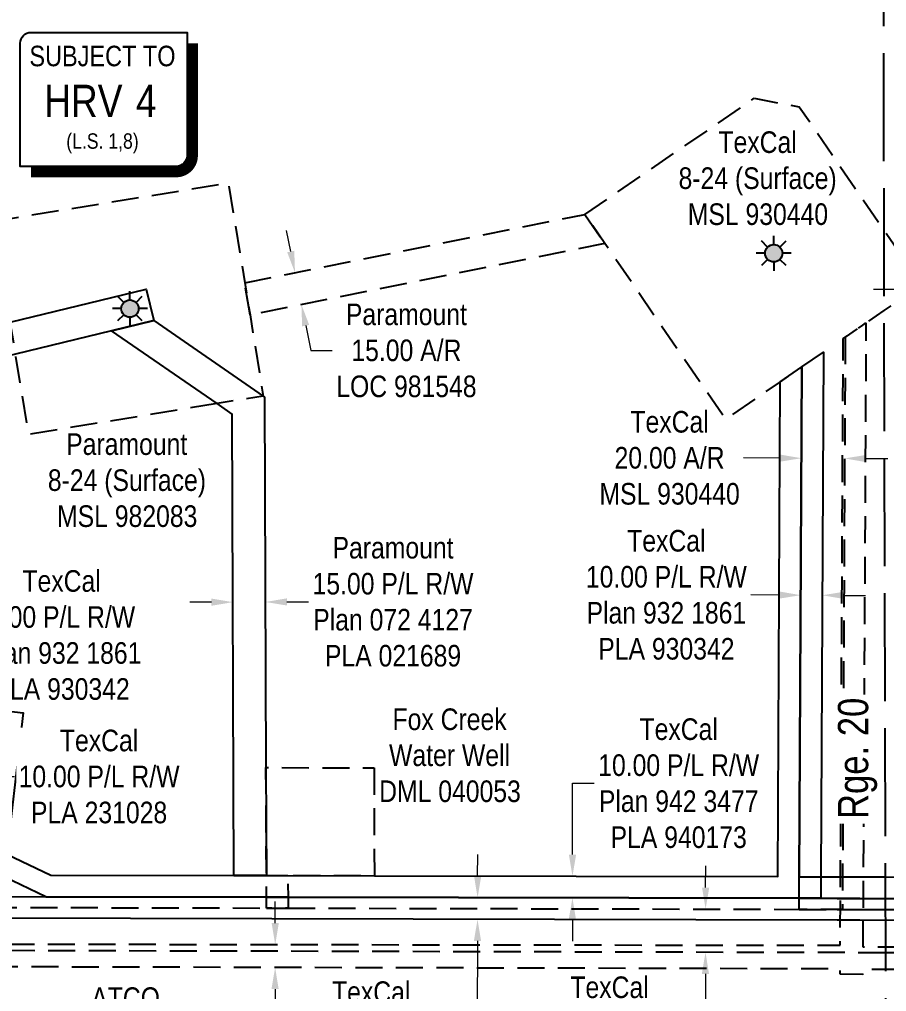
# Model space of a CAD drawing. Extents: x 507881 to 521259, y 6022177 to 6031356.
# Drawn here: x 509244.1 to 509645.5, y 6024930.9 to 6025381 of the extents above; entities that cross this region are included whole.
import ezdxf
from ezdxf.enums import TextEntityAlignment as Align

# ---------------------------------------------------------------- set-up
doc = ezdxf.new("R2010")
doc.units = 0
doc.header["$LTSCALE"] = 5
doc.header["$PDMODE"] = 3
doc.header["$PDSIZE"] = 30
for name, pattern in [('foc-ACCESSROAD', [3.75, 2.5, -1.25]), ('foc-FLOWLINE', [3.75, 2.5, -1.25]), ('foc-UNSURVEYED', [12.5, 10, -2.5])]:
    doc.linetypes.add(name, pattern=pattern)
doc.layers.get('Defpoints').update_dxf_attribs({"color": 9})
for name, color, linetype in [('CG-NOTES', 7, 'Continuous'), ('CTW', 7, 'Continuous'), ('D-TXT', 6, 'Continuous'), ('F-AR', 190, 'foc-ACCESSROAD'), ('F-EZE', 190, 'foc-FLOWLINE'), ('F-RW', 190, 'Continuous'), ('F-WS', 190, 'foc-ACCESSROAD'), ('F-WS-S', 190, 'Continuous'), ('L-USEC', 7, 'foc-UNSURVEYED')]:
    doc.layers.add(name, color=color, linetype=linetype)
for name, color, linetype, lineweight in [('F-AR-T', 190, 'Continuous', 9), ('F-EZE-T', 190, 'Continuous', 9), ('F-RW-T', 190, 'Continuous', 9), ('F-WS-T', 190, 'Continuous', 9)]:
    doc.layers.add(name, color=color, linetype=linetype, lineweight=lineweight)
doc.styles.add('80CG', font='ARIALN.TTF', dxfattribs={"height": 10})
doc.styles.add('80L', font='ARIALN.TTF', dxfattribs={"height": 10})
doc.styles.add('HRV', font='ARIALN.TTF', dxfattribs={"height": 3})
doc.dimstyles.new('Compass 5 000', dxfattribs={"dimscale": 5, "dimtxt": 9, "dimasz": 2, "dimexe": 0.2, "dimexo": 0.0625, "dimgap": 0.5, "dimtad": 0, "dimtih": 1, "dimtoh": 1, "dimzin": 0, "dimdsep": 46, "dimtxsty": '80CG', "dimcen": 0.1, "dimse1": 1, "dimse2": 1, "dimclrd": 256, "dimclrt": 256, "dimaunit": 1, "dimadec": 4, "dimazin": 0, "dimtfac": 0.06, "dimtofl": 0, "dimtmove": 0, "dimatfit": 1, "dimfxl": 0.2, "dimtolj": 1, "dimtzin": 0, "dimlwd": -1, "dimarcsym": 0})

# ---------------------------------------------------------------- blocks, each defined once
blk = doc.blocks.new('HRV')
blk.add_lwpolyline([(-35.14, 31.6), (37.21, 31.6), (37.21, -25.54, -0.414214), (32.21, -30.54), (-40.14, -30.54), (-40.14, 26.6, -0.414214)], format="xyb", close=True)
at = {"const_width": 5, "flags": 128}
blk.add_lwpolyline([(-35.14, -33.04), (32.21, -33.04, 0.414214), (39.71, -25.54), (39.71, 26.6)], format="xyb", dxfattribs=at)
at = {"style": '80L'}
blk.add_text('SUBJECT TO', height=9.5, dxfattribs=at).set_placement((-2.01, 13.06), align=Align.BOTTOM_CENTER)
blk.add_attdef('(N.W.1/4 00)', text='', height=7.12, dxfattribs=at).set_placement((-2.01, -24.45), align=Align.BOTTOM_CENTER)
at = {"layer": 'CTW', "color": 3, "style": 'HRV'}
blk.add_text('HRV', height=15, dxfattribs=at).set_placement((-10.88, -0.18), align=Align.MIDDLE_CENTER)
blk.add_attdef('0', text='', height=15, dxfattribs=at).set_placement((18.28, -0.18), align=Align.MIDDLE_CENTER)
blk = doc.blocks.new('*D796')
at = {"layer": 'Defpoints', "color": 0, "transparency": 16777216}
for p in [(509606.18, 6025194.71), (509626.19, 6025194.61), (509606.1, 6025177.86)]:
    blk.add_point(p, dxfattribs=at)
at = {"layer": 'F-AR-T', "transparency": 16777216}
for p, q in [((509596.1, 6025177.91), (509579.36, 6025177.99)), ((509636.1, 6025177.71), (509646.1, 6025177.66))]:
    blk.add_line(p, q, dxfattribs=at)
for points in [[(509596.11, 6025179.57), (509596.09, 6025176.24), (509606.1, 6025177.86)], [(509636.11, 6025179.38), (509636.09, 6025176.04), (509626.1, 6025177.76)]]:
    blk.add_solid(points, dxfattribs=at)
at = {"layer": 'F-AR-T', "transparency": 16777216, "insert": (509545.08, 6025177.99), "char_height": 10, "attachment_point": 5, "style": '80CG'}
blk.add_mtext('\\A1;TexCal\\P20.00 A/R\\PMSL 930440', dxfattribs=at)
blk = doc.blocks.new('*D797')
at = {"layer": 'Defpoints', "color": 0, "transparency": 16777216}
for p in [(509272.63, 6024969.79), (509561.75, 6024969.1), (509272.58, 6024949.79)]:
    blk.add_point(p, dxfattribs=at)
at = {"layer": 'F-AR-T', "transparency": 16777216}
for p, q in [((509561.77, 6024979.1), (509561.8, 6024989.1)), ((509561.68, 6024939.09), (509561.6, 6024906.41)), ((509561.6, 6024906.41), (509551.6, 6024906.41))]:
    blk.add_line(p, q, dxfattribs=at)
for points in [[(509560.11, 6024979.1), (509563.44, 6024979.09), (509561.75, 6024969.1)], [(509560.01, 6024939.1), (509563.34, 6024939.09), (509561.7, 6024949.09)]]:
    blk.add_solid(points, dxfattribs=at)
at = {"layer": 'F-AR-T', "transparency": 16777216, "insert": (509517.28, 6024906.41), "char_height": 10, "attachment_point": 5, "style": '80CG'}
blk.add_mtext('\\A1;TexCal\\P20.00 A/R\\PLOC 920968\\P(Expired)', dxfattribs=at)
blk = doc.blocks.new('*D798')
at = {"layer": 'Defpoints', "color": 0, "transparency": 16777216}
for p in [(509434.14, 6025276.33), (509437.11, 6025261.62), (509374.64, 6025249.04)]:
    blk.add_point(p, dxfattribs=at)
at = {"layer": 'F-AR-T', "transparency": 16777216}
for p, q in [((509369.71, 6025273.56), (509367.73, 6025283.36)), ((509376.62, 6025239.24), (509378.94, 6025227.74)), ((509378.94, 6025227.74), (509388.94, 6025227.74))]:
    blk.add_line(p, q, dxfattribs=at)
for points in [[(509371.34, 6025273.89), (509368.07, 6025273.23), (509371.68, 6025263.75)], [(509378.25, 6025239.57), (509374.99, 6025238.91), (509374.64, 6025249.04)]]:
    blk.add_solid(points, dxfattribs=at)
at = {"layer": 'F-AR-T', "transparency": 16777216, "insert": (509423.25, 6025227.74), "char_height": 10, "attachment_point": 5, "style": '80CG'}
blk.add_mtext('\\A1;Paramount\\P15.00 A/R\\PLOC 981548', dxfattribs=at)
blk = doc.blocks.new('*D806')
at = {"layer": 'Defpoints', "color": 0, "transparency": 16777216}
for p in [(509263.47, 6024952.87), (509263.44, 6024942.3), (509362.48, 6024942.06)]:
    blk.add_point(p, dxfattribs=at)
at = {"layer": 'F-EZE-T', "transparency": 16777216}
for p, q in [((509362.53, 6024962.63), (509362.56, 6024972.63)), ((509362.46, 6024932.06), (509362.41, 6024911.14)), ((509362.41, 6024911.14), (509352.41, 6024911.14))]:
    blk.add_line(p, q, dxfattribs=at)
for points in [[(509360.87, 6024962.63), (509364.2, 6024962.62), (509362.51, 6024952.63)], [(509360.79, 6024932.06), (509364.13, 6024932.05), (509362.48, 6024942.06)]]:
    blk.add_solid(points, dxfattribs=at)
at = {"layer": 'F-EZE-T', "transparency": 16777216, "insert": (509293.27, 6024911.14), "char_height": 10, "attachment_point": 5, "style": '80CG'}
blk.add_mtext('\\A1;ATCO\\P10.50 Power Line R/W\\PEZE 930316', dxfattribs=at)
blk = doc.blocks.new('*D815')
at = {"layer": 'Defpoints', "color": 0, "transparency": 16777216}
for p in [(509659.36, 6025324.01), (509674.32, 6025324.04), (509674.46, 6025255.99)]:
    blk.add_point(p, dxfattribs=at)
at = {"layer": 'F-RW-T', "transparency": 16777216}
for p, q in [((509649.5, 6025255.94), (509639.5, 6025255.92)), ((509684.46, 6025256.02), (509715.57, 6025256.08))]:
    blk.add_line(p, q, dxfattribs=at)
for points in [[(509649.5, 6025257.61), (509649.5, 6025254.28), (509659.5, 6025255.96)], [(509684.46, 6025257.68), (509684.46, 6025254.35), (509674.46, 6025255.99)]]:
    blk.add_solid(points, dxfattribs=at)
at = {"layer": 'F-RW-T', "transparency": 16777216, "insert": (509770.25, 6025256.08), "char_height": 10, "attachment_point": 5, "style": '80CG'}
blk.add_mtext('\\A1;Fox Creek\\P15.00 Waterline R/W\\PDPL 150018', dxfattribs=at)
blk = doc.blocks.new('*D821')
at = {"layer": 'Defpoints', "color": 0, "transparency": 16777216}
for p in [(509342.96, 6025112.38), (509357.97, 6025112.44), (509357.97, 6025111.29)]:
    blk.add_point(p, dxfattribs=at)
at = {"layer": 'F-RW-T', "transparency": 16777216}
for p, q in [((509332.97, 6025111.2), (509322.97, 6025111.16)), ((509367.97, 6025111.32), (509377.97, 6025111.36))]:
    blk.add_line(p, q, dxfattribs=at)
for points in [[(509332.96, 6025112.87), (509332.97, 6025109.53), (509342.97, 6025111.23)], [(509367.96, 6025112.99), (509367.98, 6025109.66), (509357.97, 6025111.29)]]:
    blk.add_solid(points, dxfattribs=at)
at = {"layer": 'F-RW-T', "transparency": 16777216, "insert": (509417.06, 6025111.36), "char_height": 10, "attachment_point": 5, "style": '80CG'}
blk.add_mtext('\\A1;Paramount\\P15.00 P/L R/W\\PPlan 072 4127\\PPLA 021689', dxfattribs=at)
blk = doc.blocks.new('*D826')
at = {"layer": 'Defpoints', "color": 0, "transparency": 16777216}
for p in [(509471.93, 6024974.39), (509456.18, 6024964.35), (509471.91, 6024964.31)]:
    blk.add_point(p, dxfattribs=at)
at = {"layer": 'F-RW-T', "transparency": 16777216}
for p, q in [((509456.23, 6024984.42), (509456.25, 6024994.42)), ((509456.16, 6024954.35), (509456.04, 6024905.58)), ((509456.04, 6024905.58), (509446.04, 6024905.58))]:
    blk.add_line(p, q, dxfattribs=at)
for points in [[(509454.56, 6024984.43), (509457.9, 6024984.42), (509456.2, 6024974.42)], [(509454.49, 6024954.35), (509457.82, 6024954.35), (509456.18, 6024964.35)]]:
    blk.add_solid(points, dxfattribs=at)
at = {"layer": 'F-RW-T', "transparency": 16777216, "insert": (509406.95, 6024905.58), "char_height": 10, "attachment_point": 5, "style": '80CG'}
blk.add_mtext('\\A1;TexCal\\P10.00 P/L R/W\\PPlan 932 1857\\PPLA 930314', dxfattribs=at)
blk = doc.blocks.new('*D827')
at = {"layer": 'Defpoints', "color": 0, "transparency": 16777216}
for p in [(509605.78, 6025114.45), (509605.73, 6025104.37), (509615.73, 6025104.32)]:
    blk.add_point(p, dxfattribs=at)
at = {"layer": 'F-RW-T', "transparency": 16777216}
for p, q in [((509595.78, 6025114.5), (509582.68, 6025114.57)), ((509625.78, 6025114.36), (509635.78, 6025114.31))]:
    blk.add_line(p, q, dxfattribs=at)
for points in [[(509595.79, 6025116.17), (509595.78, 6025112.84), (509605.78, 6025114.45)], [(509625.79, 6025116.02), (509625.77, 6025112.69), (509615.78, 6025114.41)]]:
    blk.add_solid(points, dxfattribs=at)
at = {"layer": 'F-RW-T', "transparency": 16777216, "insert": (509543.59, 6025114.57), "char_height": 10, "attachment_point": 5, "style": '80CG'}
blk.add_mtext('\\A1;TexCal\\P10.00 P/L R/W\\PPlan 932 1861\\PPLA 930342', dxfattribs=at)
blk = doc.blocks.new('*D828')
at = {"layer": 'Defpoints', "color": 0, "transparency": 16777216}
for p in [(509583.98, 6024984.15), (509500.1, 6024974.33), (509583.96, 6024974.16)]:
    blk.add_point(p, dxfattribs=at)
at = {"layer": 'F-RW-T', "transparency": 16777216}
for p, q in [((509500.14, 6024994.32), (509500.21, 6025027.34)), ((509500.21, 6025027.34), (509510.21, 6025027.34)), ((509500.08, 6024964.33), (509500.06, 6024954.33))]:
    blk.add_line(p, q, dxfattribs=at)
for points in [[(509498.47, 6024994.33), (509501.81, 6024994.32), (509500.12, 6024984.32)], [(509498.41, 6024964.33), (509501.75, 6024964.32), (509500.1, 6024974.33)]]:
    blk.add_solid(points, dxfattribs=at)
at = {"layer": 'F-RW-T', "transparency": 16777216, "insert": (509549.29, 6025027.34), "char_height": 10, "attachment_point": 5, "style": '80CG'}
blk.add_mtext('\\A1;TexCal\\P10.00 P/L R/W\\PPlan 942 3477\\PPLA 940173', dxfattribs=at)
blk = doc.blocks.new('*D830')
at = {"layer": 'Defpoints', "color": 0, "transparency": 16777216}
for p in [(509212, 6025063.89), (509221.26, 6025062.83), (509220.69, 6025057.86)]:
    blk.add_point(p, dxfattribs=at)
at = {"layer": 'F-RW-T', "transparency": 16777216}
for p, q in [((509213.14, 6025073.83), (509215.69, 6025095.95)), ((509215.69, 6025095.95), (509225.69, 6025095.95)), ((509210.28, 6025049), (509209.14, 6025039.06))]:
    blk.add_line(p, q, dxfattribs=at)
for points in [[(509211.49, 6025074.02), (509214.8, 6025073.64), (509212, 6025063.89)], [(509208.63, 6025049.19), (509211.94, 6025048.81), (509211.43, 6025058.93)]]:
    blk.add_solid(points, dxfattribs=at)
at = {"layer": 'F-RW-T', "transparency": 16777216, "insert": (509263.64, 6025095.95), "char_height": 10, "attachment_point": 5, "style": '80CG'}
blk.add_mtext('\\A1;TexCal\\P5.00 P/L R/W\\PPlan 932 1861\\PPLA 930342', dxfattribs=at)
blk = doc.blocks.new('*D844')
at = {"layer": 'Defpoints', "color": 0, "transparency": 16777216}
for p in [(509195.11, 6025010.49), (509194.84, 6025000.49), (509231.08, 6024999.52)]:
    blk.add_point(p, dxfattribs=at)
at = {"layer": 'F-RW-T', "transparency": 16777216}
for p, q in [((509231.62, 6025019.52), (509231.91, 6025030.44)), ((509231.91, 6025030.44), (509241.91, 6025030.44)), ((509230.81, 6024989.53), (509230.55, 6024979.53))]:
    blk.add_line(p, q, dxfattribs=at)
for points in [[(509229.95, 6025019.56), (509233.28, 6025019.47), (509231.35, 6025009.52)], [(509229.15, 6024989.57), (509232.48, 6024989.48), (509231.08, 6024999.52)]]:
    blk.add_solid(points, dxfattribs=at)
at = {"layer": 'F-RW-T', "transparency": 16777216, "insert": (509280.99, 6025030.44), "char_height": 10, "attachment_point": 5, "style": '80CG', "bg_fill": 3, "box_fill_scale": 1.1, "bg_fill_color": 256, "bg_fill_true_color": 13158600, "bg_fill_transparency": 0}
blk.add_mtext('\\A1;TexCal\\P10.00 P/L R/W^JPLA 231028', dxfattribs=at)
blk = doc.blocks.new('GAS')
h = blk.add_hatch(color=255)
h.dxf.hatch_style = 1
edge = h.paths.add_edge_path()
edge.add_arc((0, 0), 0.9, 0, 360)
for p, q in [((-0.571, 0.571), (-1.142, 1.142)), ((0, 0.808), (0, 1.616)), ((0.571, 0.571), (1.142, 1.142)), ((-0.808, 0), (-1.616, 0)), ((1.616, 0), (0.808, 0)), ((-0.571, -0.571), (-1.142, -1.142)), ((0, -0.808), (0, -1.616)), ((1.142, -1.142), (0.571, -0.571))]:
    blk.add_line(p, q)
blk.add_circle((0, 0), 0.8)

msp = doc.modelspace()

# ---------------------------------------------------------------- linework, layer by layer
at = {"layer": 'F-AR'}
msp.add_lwpolyline([(509515.124, 6025277.281), (509350.85, 6025244.197), (509348.428, 6025259.014), (509505.897, 6025290.728), (509515.124, 6025277.281)], close=True, dxfattribs=at)
msp.add_lwpolyline([(509744.89, 6024948.827), (509675.647, 6024948.97), (509675.103, 6024948.968), (509645.469, 6024948.893), (509644.943, 6024948.895), (509228.176, 6024949.893), (509216.874, 6024949.919), (509217.24, 6024953.126), (509219.16, 6024969.917), (509230.463, 6024969.891), (509358.472, 6024969.584), (509368.474, 6024969.56), (509605.061, 6024968.995), (509622.613, 6024968.953), (509625.066, 6024968.948), (509633.115, 6024968.928), (509644.901, 6024968.899), (509645.467, 6024968.898), (509675.06, 6024968.973), (509675.643, 6024968.974), (509744.848, 6024968.832)], dxfattribs=at)
at = {"layer": 'F-EZE', "flags": 128}
msp.add_lwpolyline([(509744.906, 6024940.985), (509707.718, 6024941.059), (509675.119, 6024941.296), (509660.12, 6024941.223), (509644.96, 6024941.185), (509634.499, 6024941.205), (509634.487, 6024938.835), (509623.986, 6024939.02), (509623.998, 6024941.41), (509227.319, 6024942.392), (509217.261, 6024942.416), (509202.175, 6024942.452), (509148.035, 6024942.582), (509148.419, 6024940.833), (509142.556, 6024939.548), (509141.888, 6024942.596), (509132.596, 6024942.619), (509132.621, 6024953.121), (509139.583, 6024953.105), (509124.403, 6025022.366), (509130.265, 6025023.651), (509145.729, 6024953.09), (509203.375, 6024952.963), (509218.461, 6024952.918), (509228.52, 6024952.908), (509624.052, 6024952.335), (509624.109, 6024963.947), (509624.134, 6024968.95), (509624.159, 6024974.03), (509624.209, 6024984.055), (509625.448, 6025233.259), (509626.382, 6025233.9), (509634.459, 6025239.441), (509635.987, 6025240.49), (509634.711, 6024984.044), (509634.661, 6024973.959), (509634.636, 6024968.924), (509634.612, 6024963.922), (509634.551, 6024951.699), (509644.938, 6024951.679), (509660.098, 6024951.716), (509675.097, 6024951.794), (509707.643, 6024951.723), (509744.884, 6024951.659)], dxfattribs=at)
at = {"layer": 'F-RW'}
for points in [[(509091.313, 6025189.499), (509084.048, 6025187.729), (509085.27, 6025198.329), (509085.873, 6025203.609), (509103.462, 6025207.87), (509125.533, 6025213.212), (509141.312, 6025217.033), (509239.903, 6025240.91), (509302.825, 6025256.148), (509306.353, 6025241.577), (509286.799, 6025236.841), (509242.328, 6025226.071), (509139.503, 6025201.17), (509123.726, 6025197.35), (509101.66, 6025192.001), (509091.313, 6025189.499)], [(509358.242, 6025034.625), (509358.419, 6024984.613), (509343.416, 6024984.644), (509342.658, 6025198.297), (509335.632, 6025203.146), (509286.799, 6025236.841), (509306.353, 6025241.577), (509356.99, 6025206.637), (509357.634, 6025206.193), (509358.242, 6025034.625)], [(509606.309, 6025220.126), (509616.338, 6025227.007), (509615.132, 6024984.085), (509615.082, 6024974.091), (509605.087, 6024974.112), (509605.137, 6024984.106), (509606.309, 6025220.126)]]:
    msp.add_lwpolyline(points, close=True, dxfattribs=at)
for points in [[(509238.313, 6024994.568), (509258.578, 6024984.819), (509343.416, 6024984.644), (509358.419, 6024984.613), (509368.422, 6024984.594), (509408.431, 6024984.511), (509595.142, 6024984.127), (509596.281, 6025213.245), (509606.309, 6025220.126), (509605.137, 6024984.106), (509615.132, 6024984.085), (509622.688, 6024984.069), (509625.141, 6024984.045), (509633.19, 6024984.047), (509644.869, 6024984.024), (509675.029, 6024983.961)], [(509675.05, 6024973.967), (509644.891, 6024973.892), (509633.14, 6024973.969), (509625.091, 6024974.024), (509622.638, 6024974.04), (509615.082, 6024974.091), (509605.087, 6024974.112), (509368.456, 6024974.599), (509358.455, 6024974.619), (509256.288, 6024974.83), (509237.113, 6024984.056)], [(509744.858, 6024963.83), (509675.071, 6024963.974), (509644.912, 6024963.898), (509633.09, 6024963.926), (509622.587, 6024963.951), (509229.891, 6024964.891), (509230.463, 6024969.891), (509231.033, 6024974.882), (509236.063, 6024974.872), (509256.288, 6024974.83), (509358.455, 6024974.619), (509368.456, 6024974.599), (509605.087, 6024974.112), (509615.082, 6024974.091), (509622.638, 6024974.04), (509625.091, 6024974.024), (509633.14, 6024973.969), (509644.891, 6024973.892), (509675.05, 6024973.967), (509744.837, 6024973.823)]]:
    msp.add_lwpolyline(points, dxfattribs=at)
at = {"layer": 'F-RW', "flags": 128}
msp.add_lwpolyline([(509125.007, 6025073.918), (509245.794, 6025060), (509239.997, 6025009.29)], dxfattribs=at)
at = {"layer": 'F-WS', "flags": 128}
for points in [[(509626.382, 6025233.9), (509625.141, 6024984.045), (509625.091, 6024974.024), (509625.066, 6024968.948), (509622.613, 6024968.953), (509605.061, 6024968.995), (509605.087, 6024974.112), (509605.137, 6024984.106), (509606.309, 6025220.126), (509596.281, 6025213.245), (509570.977, 6025195.882), (509515.124, 6025277.281), (509505.897, 6025290.728), (509584.248, 6025344.489), (509605.107, 6025340.606), (509644.237, 6025283.58), (509653.21, 6025270.504), (509649.327, 6025249.643), (509644.316, 6025246.205), (509634.459, 6025239.441), (509626.382, 6025233.9)], [(509335.632, 6025203.146), (509248.407, 6025188.887), (509242.328, 6025226.071), (509239.903, 6025240.91), (509232.269, 6025287.598), (509340.853, 6025305.349), (509348.428, 6025259.014), (509350.85, 6025244.197), (509356.99, 6025206.637), (509335.632, 6025203.146)], [(509408.253, 6025034.522), (509408.431, 6024984.511), (509368.422, 6024984.594), (509368.456, 6024974.599), (509368.474, 6024969.56), (509358.472, 6024969.584), (509358.455, 6024974.619), (509358.419, 6024984.613), (509358.242, 6025034.625), (509408.253, 6025034.522)]]:
    msp.add_lwpolyline(points, close=True, dxfattribs=at)
at = {"layer": 'L-USEC'}
msp.add_line((509643.668, 6025552.93), (509645.366, 6024748.75), dxfattribs=at)

# ---------------------------------------------------------------- block references
at = {"layer": 'CG-NOTES', "xscale": 0.9989309258805542, "yscale": 0.9989309258805542, "zscale": 0.9989309258805542}
msp.add_blockref('HRV', (509284.568, 6025343.447), dxfattribs=at).add_auto_attribs({'(N.W.1/4 00)': '(L.S. 1,8)', '0': '4'})
at = {"layer": 'F-WS-S', "xscale": 4.997333899999957, "yscale": 4.997333899999957, "zscale": 4.997333899999957}
for p in [(509593.296, 6025272.768), (509295.251, 6025247.118)]:
    msp.add_blockref('GAS', p, dxfattribs=at)

# ---------------------------------------------------------------- texts
at = {"layer": 'F-WS-T', "char_height": 10, "attachment_point": 1, "style": '80L'}
for s, width, gutter_width, insert in [('\\pi18.73;TexCal\\P\\pi0.2783;8-24 (Surface)\\P\\pi4.5382;MSL 930440', 72.62345, 50, (509548.951, 6025329.195)), ('\\pi9.0879;Paramount\\P\\pi0.59885;8-24 (Surface)\\P\\pi4.8485;MSL 982083', 73.26454, 49.973, (509256.68, 6025189.381)), ('\\pi6.6562;Fox Creek\\P\\pi5.0635;Water Well\\P\\pi0.47955;DML 040053', 65.14737, 49.973, (509410.155, 6025062.008))]:
    msp.add_mtext_dynamic_manual_height_columns(s, width=width, gutter_width=gutter_width, heights=[0], dxfattribs=dict(at, insert=insert))

# ---------------------------------------------------------------- dimensions: what is measured, and where the dimension line sits
at = {"layer": 'F-AR-T'}
for base, p1, p2, angle, text, picture, middle in [((509374.645, 6025249.045), (509434.144, 6025276.332), (509437.106, 6025261.624), 281.38659, 'Paramount\\P15.00 A/R\\PLOC 981548', '*D798', (509423.251, 6025227.737)), ((509606.099, 6025177.857), (509626.187, 6025194.613), (509606.183, 6025194.713), 179.71537, 'TexCal\\P20.00 A/R\\PMSL 930440', '*D796', (509545.082, 6025177.99)), ((509561.749, 6024969.098), (509272.579, 6024949.786), (509272.627, 6024969.79), 89.86279, 'TexCal\\P20.00 A/R\\PLOC 920968\\P(Expired)', '*D797', (509517.285, 6024906.41))]:
    dim = msp.add_linear_dim(base=base, p1=p1, p2=p2, angle=angle, text=text, dimstyle='Compass 5 000', dxfattribs=at)
    dim.commit()
    dim.dimension.update_dxf_attribs({"geometry": picture, "text_midpoint": middle, "dimtype": 161})
at = {"layer": 'F-EZE-T'}
dim = msp.add_linear_dim(base=(509362.484, 6024942.058), p1=(509263.469, 6024952.874), p2=(509263.443, 6024942.303), angle=269.85829, text='ATCO\\P10.50 Power Line R/W\\PEZE 930316', dimstyle='Compass 5 000', dxfattribs=at)
dim.commit()
dim.dimension.update_dxf_attribs({"geometry": '*D806', "text_midpoint": (509293.267, 6024911.138), "dimtype": 161})
at = {"layer": 'F-RW-T'}
for base, p1, p2, angle, text, picture, middle in [((509674.459, 6025255.995), (509659.356, 6025324.009), (509674.315, 6025324.04), 0.12096, 'Fox Creek\\P15.00 Waterline R/W\\PDPL 150018', '*D815', (509770.253, 6025256.081)), ((509212, 6025063.894), (509220.693, 6025057.863), (509221.265, 6025062.826), 83.42682, 'TexCal\\P5.00 P/L R/W\\PPlan 932 1861\\PPLA 930342', '*D830', (509263.641, 6025095.951)), ((509500.099, 6024974.328), (509583.976, 6024984.15), (509583.955, 6024974.156), 269.88213, 'TexCal\\P10.00 P/L R/W\\PPlan 942 3477\\PPLA 940173', '*D828', (509549.294, 6025027.336)), ((509456.181, 6024964.349), (509471.935, 6024974.387), (509471.911, 6024964.312), 269.86291, 'TexCal\\P10.00 P/L R/W\\PPlan 932 1857\\PPLA 930314', '*D826', (509406.954, 6024905.583))]:
    dim = msp.add_linear_dim(base=base, p1=p1, p2=p2, angle=angle, text=text, dimstyle='Compass 5 000', dxfattribs=at)
    dim.commit()
    dim.dimension.update_dxf_attribs({"geometry": picture, "text_midpoint": middle, "dimtype": 161})
dim = msp.add_aligned_dim(p1=(509342.963, 6025112.384), p2=(509357.967, 6025112.437), distance=-1.149, text='Paramount\\P15.00 P/L R/W\\PPlan 072 4127\\PPLA 021689', dimstyle='Compass 5 000', dxfattribs=at)
dim.commit()
dim.dimension.update_dxf_attribs({"geometry": '*D821', "text_midpoint": (509417.056, 6025111.359)})

# ---------------------------------------------------------------- next in the draw order: texts
at = {"layer": 'D-TXT', "color": 3, "insert": (509623.019, 6025010.833), "char_height": 13.9925, "attachment_point": 1, "rotation": 90, "style": '80L', "bg_fill": 3, "box_fill_scale": 1.15, "bg_fill_color": 256, "bg_fill_true_color": 256, "bg_fill_transparency": 0}
msp.add_mtext_dynamic_manual_height_columns('Rge. 20', width=55.48934, gutter_width=47.474, heights=[0], dxfattribs=at)

# ---------------------------------------------------------------- next in the draw order: dimensions: what is measured, and where the dimension line sits
at = {"layer": 'F-RW-T'}
dim = msp.add_linear_dim(base=(509231.082, 6024999.525), p1=(509195.107, 6025010.49), p2=(509194.84, 6025000.494), angle=268.4688, text='TexCal\\P10.00 P/L R/W^JPLA 231028', dimstyle='Compass 5 000', override={"dimtfill": 1}, dxfattribs=at)
dim.commit()
dim.dimension.update_dxf_attribs({"geometry": '*D844', "text_midpoint": (509280.994, 6025030.443), "dimtype": 161})

# ---------------------------------------------------------------- next in the draw order: dimensions: what is measured, and where the dimension line sits
dim = msp.add_linear_dim(base=(509605.784, 6025114.455), p1=(509615.729, 6025104.322), p2=(509605.734, 6025104.372), angle=179.71536, text='TexCal\\P10.00 P/L R/W\\PPlan 932 1861\\PPLA 930342', dimstyle='Compass 5 000', dxfattribs=at)
dim.commit()
dim.dimension.update_dxf_attribs({"geometry": '*D827', "text_midpoint": (509543.59, 6025114.57), "dimtype": 161})

doc.saveas('drawing.dxf')
